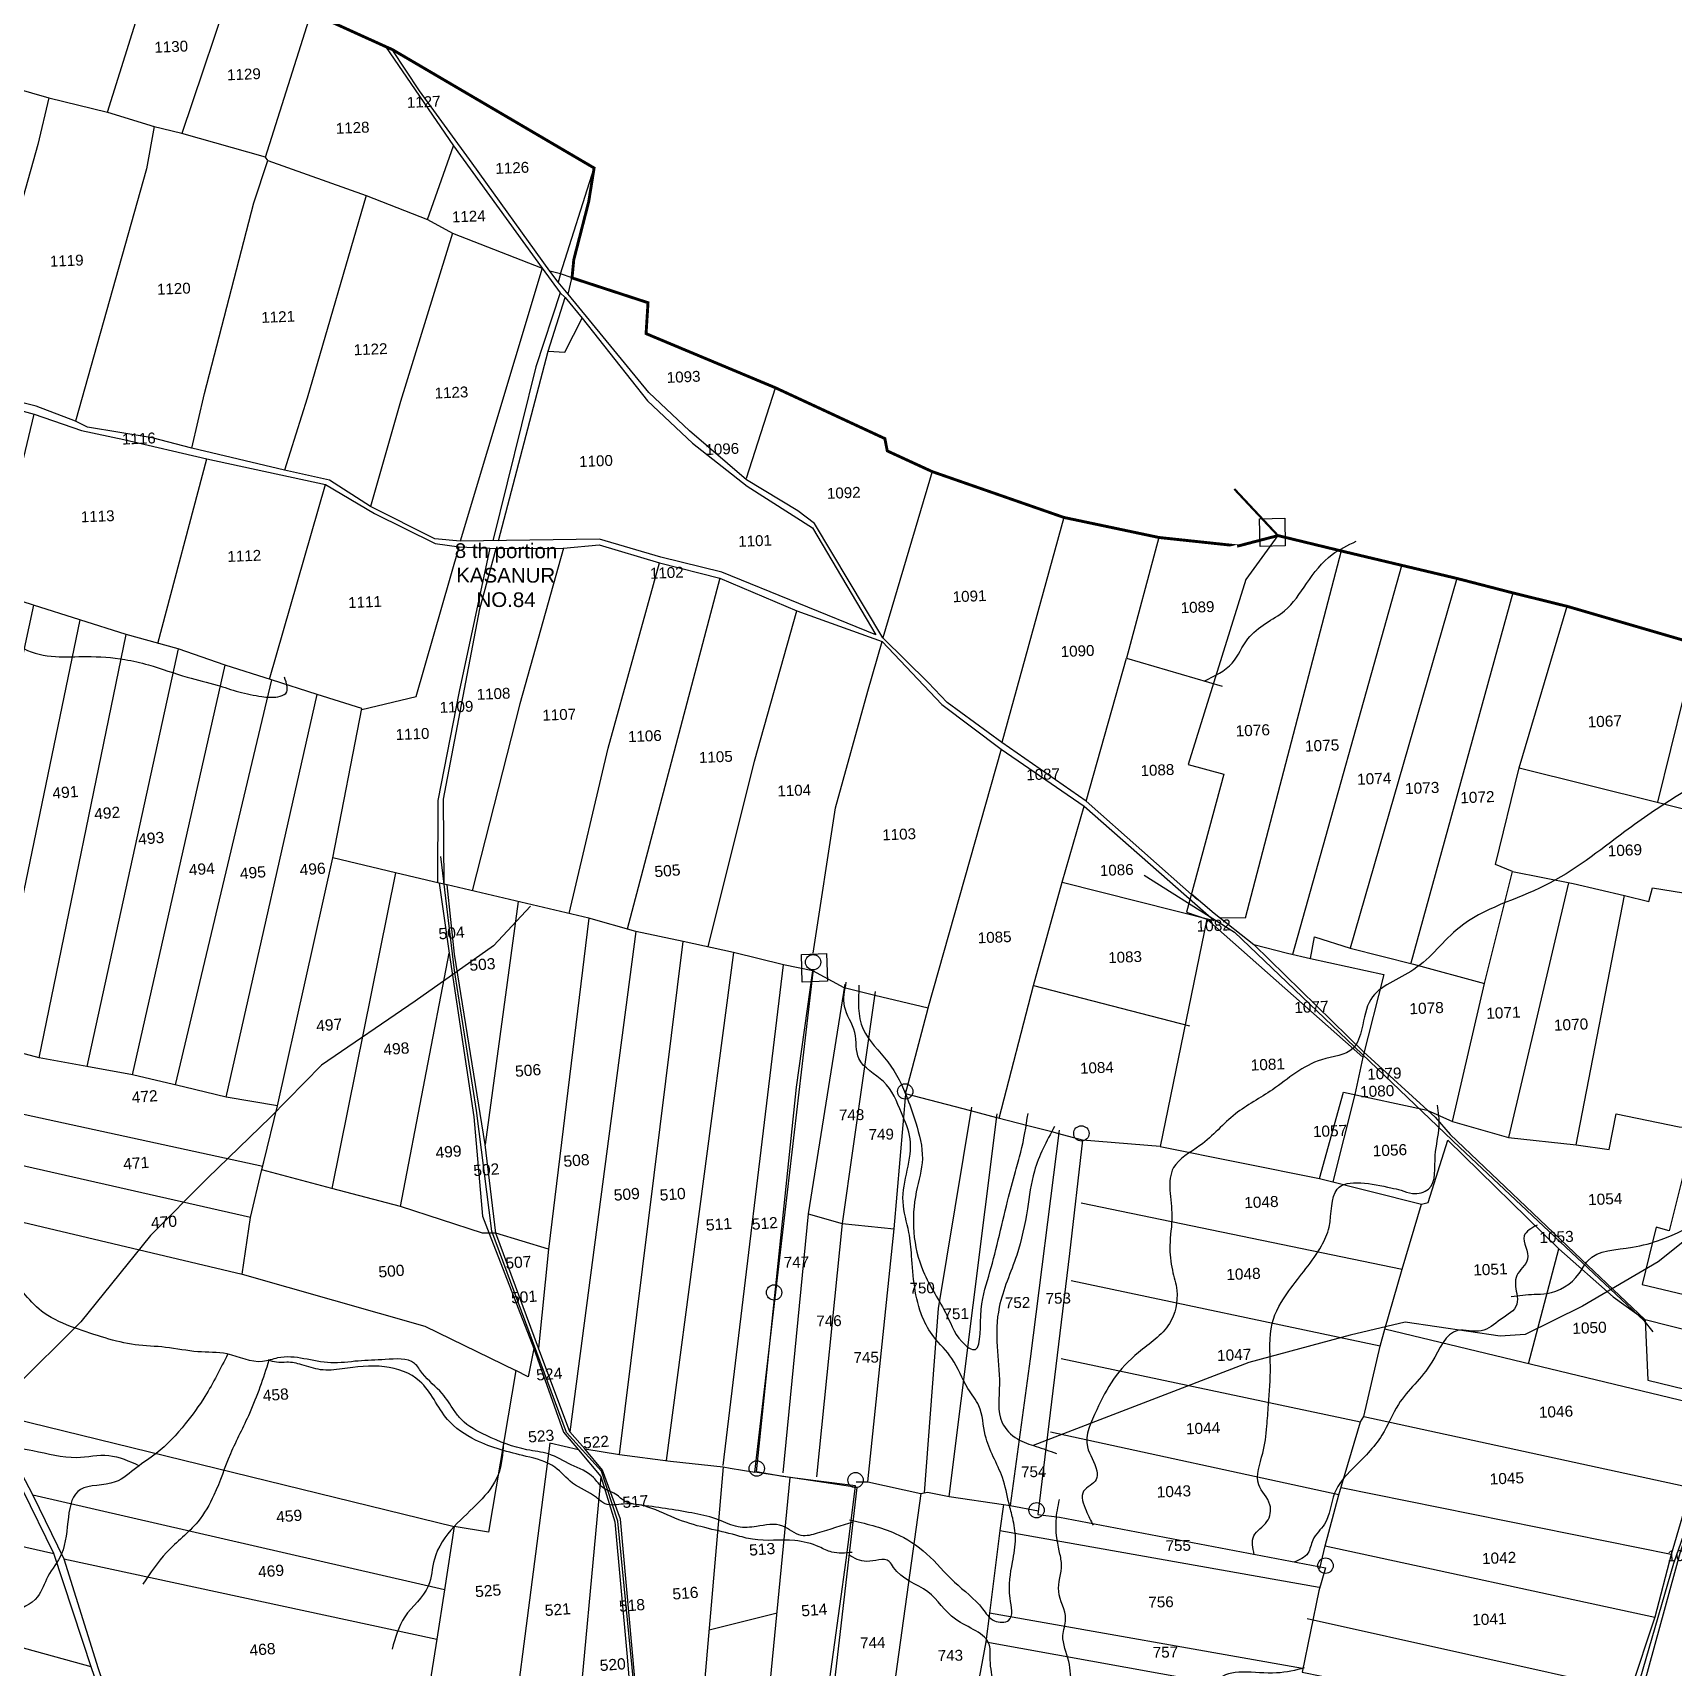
# Model space of a CAD drawing. Header units: inches. Extents: x 188839 to 233717, y 1616569 to 1632157.
# Drawn here: x 193056 to 195323, y 1620384 to 1622642 of the extents above; entities that cross this region are included whole.
import ezdxf
from ezdxf.enums import TextEntityAlignment as Align

# ---------------------------------------------------------------- set-up
doc = ezdxf.new("R2010")
doc.units = ezdxf.units.IN
doc.header["$LTSCALE"] = 15
doc.header["$MEASUREMENT"] = 0
for name, color, linetype in [('PLOT', 7, 'Continuous'), ('PLOT NO', 1, 'Continuous'), ('PLOT NOS', 7, 'Continuous'), ('ROAD', 1, 'Continuous'), ('STREAM', 4, 'Continuous'), ('text1', 7, 'Continuous'), ('VILLAGE BOUNADRY STONES', 1, 'Continuous'), ('VILLAGE BOUNDARY', 5, 'Continuous'), ('VILLAGE BOUNDRY', 5, 'Continuous')]:
    doc.layers.add(name, color=color, linetype=linetype)
doc.styles.get("Standard").update_dxf_attribs({"font": 'arial.ttf'})

msp = doc.modelspace()

# ---------------------------------------------------------------- linework, layer by layer
at = {"layer": 'PLOT'}
for points in [[(193159.6, 1622532), (193235.2, 1622773.2)], [(193336.4, 1622723), (193262.2, 1622502.5)], [(193377.8, 1622470), (193441, 1622669.3)], [(193543.9, 1622622.6), (193637.9, 1622485.5), (193760.1, 1622316.7), (193785.2, 1622282.6), (193792.1, 1622276.1), (193815.6, 1622247.6), (193905.7, 1622133.3), (193967.9, 1622075), (194043.3, 1622015.6), (194133.6, 1621957.8), (194221.2, 1621809.8), (194008.3, 1621896.5), (193924.2, 1621917.2), (193839.3, 1621942.4), (193646.8, 1621939.3), (193611.9, 1621942.7), (193523, 1621987.5), (193466.5, 1622023.6), (193404.3, 1622037.5), (193275.9, 1622068.1), (193221.3, 1622082), (193132.1, 1622097.1), (193115.2, 1622105), (193061.1, 1622126), (192967.8, 1622149.1)], [(192982.5, 1622575.7), (193030.6, 1622565.8), (193078.6, 1622551.9), (193063.3, 1622487.5), (192967.8, 1622149.1)], [(193078.6, 1622551.9), (193159.6, 1622532), (193223.9, 1622512.4), (193213.5, 1622453.7), (193115.2, 1622105)], [(193275.9, 1622068.1), (193293.6, 1622143.6), (193361.9, 1622406.8), (193381, 1622465.3), (193377.8, 1622470), (193262.2, 1622502.5), (193222.4, 1622512.2)], [(193381, 1622465.3), (193517.2, 1622417), (193435.5, 1622136.9), (193404.3, 1622037.5)], [(193601.6, 1622383.6), (193637.9, 1622485.5)], [(193785.6, 1622308.8), (193832, 1622454.9)], [(193517.2, 1622417), (193601.6, 1622383.6), (193636.1, 1622364.7), (193564.5, 1622132.5), (193523, 1621987.5)], [(193636.1, 1622364.7), (193760.1, 1622316.7), (193646.8, 1621939.3)], [(193785.6, 1622308.8), (193770.9, 1622312.4)], [(193801.5, 1622303.1), (193785.6, 1622308.8), (193782.2, 1622297.4)], [(193785.2, 1622282.6), (193751.6, 1622180.2), (193691.9, 1621939.7)], [(193700, 1621940.1), (193768.4, 1622202.1), (193792.1, 1622276.1)], [(193768.4, 1622202.1), (193791.6, 1622200.6), (193815.6, 1622247.6)], [(194042.4, 1622026.3), (194082.6, 1622151.3)], [(194299.2, 1622035.5), (194231.2, 1621806)], [(194481.1, 1621972.2), (194395.4, 1621661.1)], [(194777, 1621947.1), (194732.7, 1621886.4), (194652.9, 1621630.7), (194702, 1621617.4), (194650.6, 1621427), (194678.5, 1621417.1), (194614.4, 1621103.2), (194506.8, 1621112.2), (194474, 1621120.7), (194466.2, 1621122.8), (194433, 1621131.4), (194388.3, 1621143), (194352.8, 1621152.3), (194262.5, 1621175.8), (194272.1, 1621212.5), (194293.4, 1621294.3), (194220, 1621312), (194177.7, 1621322.2), (194134.1, 1621346.1), (194093.5, 1621354.4), (194024.7, 1621371.2), (193955.1, 1621386.4), (193889.6, 1621400.1), (193824.8, 1621418.6), (193628.9, 1621464.5), (193618, 1621467.1), (193557.5, 1621481.2), (193471.1, 1621502.1), (193510.9, 1621708.4), (193449.4, 1621727.8), (193386, 1621747.8), (193322, 1621768.1), (193257, 1621790.5), (193185.4, 1621810.4), (193057.1, 1621851.2), (192984.1, 1621874.5)], [(194612.5, 1621944.5), (194567.5, 1621777.7), (194700, 1621739.3)], [(193057.1, 1621851.2), (192928.7, 1621256.4)], [(193121.3, 1621830.8), (192999.3, 1621243.3)], [(194743.7, 1621382.3), (194790.4, 1621370.3), (194822.2, 1621363), (194827.5, 1621393), (194876.8, 1621377.4), (194964.2, 1621355.3), (195062.5, 1621328.2), (195100.9, 1621482.9), (195077.4, 1621492.9), (195110.1, 1621626.2), (195176.7, 1621849.4)], [(193065.3, 1621225.7), (193185.4, 1621810.4)], [(193257, 1621790.5), (193130.9, 1621213.7)], [(195355.4, 1621797.3), (195301.5, 1621578.9)], [(193194.3, 1621202.2), (193322, 1621768.1)], [(195110.1, 1621626.2), (195301.1, 1621579), (195416.6, 1621549.5), (195468.8, 1621763.3)], [(193386, 1621747.8), (193252.9, 1621188.2)], [(193323.4, 1621171.5), (193449.4, 1621727.8)], [(193345.7, 1620926.7), (193357.1, 1621005.1), (193372.5, 1621069.8), (193375.5, 1621082.1), (193394.4, 1621159.3), (193471.1, 1621502.1)], [(193557.5, 1621481.2), (193469.7, 1621045.3)], [(195178.7, 1621467.5), (195095.6, 1621115.8)], [(195100.9, 1621482.9), (195185, 1621466.3), (195255.7, 1621450), (195289.7, 1621441.8), (195294.6, 1621460.6), (195397.3, 1621444.1), (195414.3, 1621439.2), (195384.1, 1621274.5), (195482.3, 1621257.9), (195577.3, 1621224.2)], [(193618, 1621467.1), (193631.8, 1621370.2), (193665.9, 1621144.4), (193677.7, 1621007.2), (193687.1, 1620983.2), (193748.9, 1620824.2), (193740.9, 1620785), (193723.6, 1620793.9)], [(194017, 1619755), (194007.7, 1619818.8), (193909.4, 1620239.7), (193896.6, 1620276.2), (193868.5, 1620588.5), (193843.8, 1620655.9), (193819.1, 1620685.4), (193798.6, 1620708.9), (193755.3, 1620824.8), (193696.2, 1620983.4), (193681.5, 1621105.8), (193639, 1621369), (193628.9, 1621464.5)], [(194657.4, 1621452.3), (194688.9, 1621425.6), (194743.7, 1621382.3), (194895.1, 1621234.2), (194994.2, 1621143.6), (195015.2, 1621119.6), (195195.9, 1620947.4), (195284.3, 1620863.7), (195287.9, 1620780.6), (195339.3, 1620768), (195343.3, 1620749.9), (195387.7, 1620740.4), (195372.9, 1620685.8), (195347.6, 1620632), (195320.5, 1620539.6), (195297.7, 1620453), (195264.3, 1620351.6), (195251.5, 1620290.1)], [(195188.9, 1621105.7), (195255.7, 1621450)], [(193726.9, 1621441.5), (193681.5, 1621105.8)], [(193824.8, 1621418.6), (193768.9, 1620961.4), (193755.3, 1620824.8)], [(193889.6, 1621400.1), (193798.6, 1620708.9)], [(194678.5, 1621417.1), (194894.3, 1621226.5), (194883.3, 1621175), (194852.9, 1621054.3)], [(193867.3, 1620677.9), (193955.1, 1621386.4)], [(193564.6, 1621020.4), (193631.8, 1621370.2)], [(194024.7, 1621371.2), (193931.4, 1620669.3)], [(194010.5, 1620662.5), (194093.5, 1621354.4)], [(194822.2, 1621363), (194923.4, 1621340.6), (194894.3, 1621226.5)], [(194136.4, 1620214), (194180.5, 1620531.8), (194185.9, 1620575.2), (194193.4, 1620634.7), (194138.4, 1620641.6), (194092.3, 1620647.4), (194056.6, 1620653.6), (194111.6, 1621185.1), (194134.1, 1621346.1)], [(194178.4, 1621327.4), (194127.7, 1621010.1), (194093, 1620652.6)], [(194220.6, 1621317.3), (194174.7, 1620997), (194139.1, 1620646.8)], [(195018.2, 1621137.9), (195062.5, 1621328.2)], [(193394.4, 1621159.3), (193323.4, 1621171.5), (193266.2, 1621185.1), (193194.3, 1621202.2), (193130.9, 1621213.7), (193065.3, 1621225.7), (192999.3, 1621243.3), (192928.7, 1621256.4), (192863.5, 1621271)], [(192921.7, 1621258), (192918.1, 1621175), (193374, 1621076)], [(194127.7, 1621010.1), (194174.7, 1620997), (194246.6, 1620989.7), (194263.2, 1621181)], [(194834.4, 1621059), (194867.8, 1621178.3), (194983.4, 1621153.5), (195018.2, 1621137.9), (195095.6, 1621115.8), (195188.9, 1621105.7), (195234.5, 1621098.9), (195244.4, 1621148.5), (195331.4, 1621130.5), (195353.3, 1621128.4), (195317.8, 1620986.6), (195299.7, 1620992), (195280.2, 1620912.7), (195367.3, 1620892.1), (195355.4, 1620845.7), (195284.3, 1620863.7)], [(194353.4, 1621157.5), (194307.5, 1620879.3), (194288, 1620624.9)], [(194322.6, 1620619.7), (194389, 1621148.3)], [(194474.7, 1621126), (194434.4, 1620810.1), (194406.9, 1620607.5)], [(194834.9, 1620520.2), (194842.1, 1620551.4), (194861.3, 1620622.2), (194891.1, 1620722.8), (194895.6, 1620730.1), (194918.2, 1620827.4), (194924.8, 1620850.8), (194948.5, 1620933.8), (194975.2, 1621023.5), (194984.8, 1621025.8), (195011.6, 1621112.2), (195165.1, 1620961.7), (195240, 1620895.6), (195284.3, 1620863.7)], [(193357.1, 1621005.1), (192940.7, 1621099.5)], [(194614.4, 1621103.2), (194834.4, 1621059), (194975.2, 1621023.5)], [(193768.9, 1620961.4), (193696.2, 1620983.4), (193677.8, 1620983.5), (193564.6, 1621020.4), (193469.7, 1621045.3), (193372.8, 1621070.8)], [(194505.1, 1621025.3), (194948.5, 1620933.8)], [(192997.5, 1621009.5), (193345.7, 1620926.7), (193598, 1620855.1), (193723.6, 1620793.9), (193686, 1620570.6), (193638.7, 1620578.3), (193625.3, 1620490.9), (193614.8, 1620422.6), (193597.3, 1620312.5), (193603.1, 1620310.9), (193592, 1620275.5), (193560.8, 1620138.5), (193520, 1620001.8), (193518.5, 1619995.5)], [(194210.4, 1620639.8), (194246.6, 1620989.7)], [(195123, 1620803), (195165.1, 1620961.7)], [(194918.2, 1620827.4), (194491.3, 1620917.7)], [(195343.3, 1620749.9), (194924.8, 1620850.8)], [(193748.9, 1620824.2), (193789.8, 1620708.6), (193810.4, 1620684.1), (193841.5, 1620647.2), (193805.8, 1620266.2)], [(194477.3, 1620810.4), (194891.1, 1620722.8)], [(193001.9, 1620724.8), (193056.4, 1620621.4), (193099.3, 1620533.7), (193146.5, 1620382), (193173.2, 1620303.7), (193223.6, 1620220.8), (193256.6, 1620150.5), (193300.3, 1620048.6)], [(193004.6, 1620733.6), (193638.7, 1620578.3)], [(195399.3, 1620737.7), (195332.9, 1620542.9), (195275.5, 1620334.8)], [(192880.3, 1620301.7), (193208.5, 1620223.3), (193166.2, 1620301.5), (193137.9, 1620381.5), (193085.5, 1620541), (192999.1, 1620716.1)], [(194861.3, 1620622.2), (194462.7, 1620708.4)], [(193810.4, 1620684.1), (193771, 1620693.6), (193718.4, 1620288)], [(193819.1, 1620685.4), (193867.3, 1620677.9), (193937.5, 1620668.5), (194010.3, 1620660.5), (194020.2, 1620658.7), (194054.2, 1620653.5)], [(194010.3, 1620660.5), (193973.4, 1620236.2)], [(193841.5, 1620647.2), (193860.6, 1620584.9), (193877, 1620403.2), (193887.6, 1620278.1)], [(194062.1, 1620223.7), (194102.8, 1620646.1)], [(194194, 1620639.9), (194210.4, 1620639.8), (194283.3, 1620624.1), (194292.6, 1620625.8), (194322.6, 1620619.7), (194397.8, 1620608.8), (194406.9, 1620607.5), (194445.9, 1620600)], [(193625.3, 1620490.9), (193056.4, 1620621.4)], [(194397.8, 1620608.8), (194392.6, 1620573), (194378.3, 1620458.8), (194373.2, 1620418.9), (194359.6, 1620344.3), (194349.4, 1620288.5), (194329.5, 1620179.7), (194224.7, 1620198.9), (194137.1, 1620219.3)], [(194283.3, 1620624.1), (194224.7, 1620198.9)], [(192948.8, 1620572), (193085.5, 1620541)], [(194392.6, 1620573), (194834, 1620494.5)], [(193099.3, 1620533.7), (193614.8, 1620422.6)], [(193990.8, 1620435.5), (194084.8, 1620459.2)], [(194811, 1620382.2), (194378.3, 1620458.8)], [(193136.9, 1620384.3), (192919.6, 1620444.2)], [(194373.2, 1620418.9), (194857.2, 1620331.7)]]:
    msp.add_lwpolyline(points, dxfattribs=at)
at = {"layer": 'PLOT', "elevation": 19}
for points in [[(194665.7, 1621444.1), (194511.9, 1621580.1), (194395.4, 1621661.1), (194319.9, 1621716.4), (194293.6, 1621744), (194231.2, 1621806), (194136.7, 1621963.6), (194113.4, 1621981.2), (194042.5, 1622024.1), (193963.7, 1622091.7), (193907.4, 1622144.9), (193796.1, 1622280.4), (193782.2, 1622297.4), (193770.9, 1622312.4), (193663.5, 1622461.6), (193590.8, 1622561.3), (193553, 1622618.6)], [(193796.1, 1622280.4), (193801.4, 1622302.2)], [(192767.2, 1622182.8), (192862, 1622165.5), (192967.1, 1622139.7), (193058.2, 1622114.8), (193123.5, 1622092.2), (193182.3, 1622079.7), (193296.6, 1622053), (193460.6, 1622017.8), (193528.3, 1621977.5), (193612.5, 1621936.3), (193645.5, 1621931.5), (193687.8, 1621929.7), (193696.8, 1621929.5), (193789.8, 1621929.7), (193838.9, 1621934.2), (193922.2, 1621909.7), (194005.6, 1621888.1), (194112.3, 1621843.2), (194230, 1621800.9), (194312.4, 1621713.9), (194394.6, 1621652.1), (194509.4, 1621573.2), (194689, 1621415.3)], [(192999.1, 1621869.7), (193058.2, 1622114.8)], [(193229.3, 1621798.2), (193296.6, 1622053)], [(193383.5, 1621748.6), (193460.6, 1622017.8)], [(193511.1, 1621707), (193586.1, 1621725), (193645.5, 1621931.5)], [(193687.8, 1621929.7), (193645.7, 1621731.7), (193616, 1621581.2), (193615.6, 1621467.6)], [(193624.6, 1621465.5), (193623.9, 1621583.1), (193674, 1621845.9), (193696.8, 1621929.5)], [(193789.8, 1621929.7), (193729.4, 1621714.7), (193663.3, 1621456.4)], [(193797.6, 1621424.9), (193851.6, 1621653.3), (193922.2, 1621909.7)], [(194005.6, 1621888.1), (193877.6, 1621403.5)], [(193989.5, 1621378.9), (194053.7, 1621635.5), (194112.3, 1621843.2)], [(194134.5, 1621370.2), (194165.8, 1621571.1), (194210.4, 1621732.3), (194230, 1621800.9)], [(194511.9, 1621580.1), (194567.5, 1621777.7)], [(194394.6, 1621652.1), (194293, 1621294.4)], [(194478.8, 1621468.2), (194509.4, 1621573.2)], [(194439.3, 1621325.6), (194478.8, 1621468.2), (194689, 1621415.3)], [(194391.7, 1621142.2), (194439.3, 1621325.6), (194654.6, 1621270)]]:
    msp.add_lwpolyline(points, dxfattribs=at)
at = {"layer": 'PLOT NOS'}
for points in [[(194864.5, 1621925.9), (194731.6, 1621418.7), (194697.3, 1621419)], [(194797.6, 1621368.7), (194948.2, 1621906)], [(195024.1, 1621888), (194876.8, 1621377.4)], [(195101.4, 1621868), (194960.4, 1621356.3)], [(194506.8, 1621112.2), (194488.9, 1620955.3), (194445.2, 1620594.8), (194474.9, 1620591.2), (194842.9, 1620521), (194833.4, 1620489.3), (194810.4, 1620377), (194864.7, 1620365.9), (195133.7, 1620321.4), (195147.4, 1620319.1), (195263.9, 1620293.9), (195270.1, 1620344.1), (195479.4, 1620293.4)], [(194895.6, 1620730.1), (195347.6, 1620632)], [(195320.5, 1620539.6), (194864.2, 1620631.8)], [(194842.1, 1620551.4), (195297.7, 1620453)], [(194817.4, 1620451.2), (195264.3, 1620351.6)]]:
    msp.add_lwpolyline(points, dxfattribs=at)
at = {"layer": 'ROAD'}
for points in [[(194022.1, 1619734.8), (194002.9, 1619809.3), (193962.3, 1619996.1), (193912.9, 1620209.6), (193895.7, 1620270.6), (193864.8, 1620585.6), (193842.2, 1620654.7), (193793.9, 1620708.3), (193690.5, 1620986.4), (193669.3, 1621152.9), (193639, 1621346.5), (193620.4, 1621503.8)], [(194591.9, 1621477.9), (194716.8, 1621399.5), (195028.5, 1621101.8), (195282.7, 1620862.7), (195295, 1620847)], [(193744.2, 1621435), (193692.8, 1621380.4), (193584.9, 1621304.1), (193455.1, 1621215.4), (193384.7, 1621143.8), (193297.7, 1621059.3), (193218.8, 1620980.2), (193122.8, 1620860.8), (193030.1, 1620769), (192995.7, 1620740)], [(195712.5, 1620783.7), (195657, 1620850.6), (195576.7, 1621040.4), (195562, 1621151.2), (195302.5, 1620943.7), (195197.7, 1620882.6), (195118.4, 1620843.6), (195084.2, 1620841.4), (194952.9, 1620860.4), (194877, 1620842.8), (194736.7, 1620805), (194438.9, 1620690.4)], [(195401.8, 1620751.4), (195323.6, 1620527.2), (195238.8, 1620235.2)]]:
    msp.add_lwpolyline(points, dxfattribs=at)
msp.add_spline([(194675, 1621746.2), (194713.8, 1621771.1), (194735.5, 1621804.5), (194760, 1621825.9), (194786.1, 1621843.3), (194816.6, 1621880.8), (194851.9, 1621920.9), (194885.2, 1621939.2)], degree=3, dxfattribs=at)
at = {"layer": 'STREAM'}
for points in [[(192984.1, 1621874.5), (193001.2, 1621854.8), (193010.4, 1621832.2), (193023, 1621809.8), (193044.1, 1621791.2), (193087.5, 1621780), (193130.6, 1621780.1), (193183.4, 1621775.9), (193216.1, 1621768.6), (193269.8, 1621751.5), (193311.2, 1621740.6), (193340.9, 1621731.3), (193372.9, 1621724.8), (193395, 1621724.5), (193405.9, 1621729.1), (193404, 1621751.5)], [(195584.3, 1621741.8), (195567, 1621727.5), (195525.8, 1621701.6), (195492.8, 1621681.5), (195470.9, 1621664.3), (195446.2, 1621648), (195405.8, 1621628.6), (195329.7, 1621588.1), (195256.5, 1621538.3), (195145.8, 1621463.6), (195027.4, 1621405.5), (194964.6, 1621347.6), (194905.2, 1621306.5), (194893, 1621265.9), (194880.6, 1621238.8), (194837.3, 1621223), (194769.5, 1621181.7), (194718.3, 1621148.2), (194669.1, 1621104.5), (194632.7, 1621074), (194630.4, 1621007.3), (194627.6, 1620966.4), (194631.1, 1620932.2), (194637.2, 1620904.5), (194627, 1620858.5), (194584.2, 1620818.6), (194549.8, 1620781.7), (194526.5, 1620739.5), (194513.7, 1620688.3), (194526.5, 1620655.2), (194525.8, 1620643.1), (194508.5, 1620627), (194511.9, 1620600.2), (194521.6, 1620580)], [(194189.8, 1620584.4), (194140.2, 1620569), (194118.1, 1620565.9), (194092.6, 1620578.9), (194056.5, 1620578.4), (194030.9, 1620577.8), (194004, 1620587.6), (193971.4, 1620596.1), (193897.9, 1620607.6), (193870.1, 1620616.1), (193864, 1620621.5), (193844.1, 1620632), (193831.2, 1620646), (193800.5, 1620663.5), (193769, 1620678.5), (193739.2, 1620684.3), (193683.1, 1620704), (193648.6, 1620726.1), (193638.7, 1620738.5), (193621.9, 1620762.1), (193594.9, 1620789.7), (193583.8, 1620803.5), (193543.4, 1620808.9), (193506, 1620806.9), (193468, 1620804.4), (193394.7, 1620811.2), (193373.9, 1620806.1), (193325, 1620816.7), (193284.2, 1620819.7), (193239.9, 1620825.8), (193197.8, 1620829.3), (193156.4, 1620838.7), (193114.1, 1620852.7), (193072.1, 1620873), (193046, 1620898.3), (193032, 1620918.5), (193018.9, 1620970), (192997.3, 1620996.8), (192983.3, 1621007.2), (192981.4, 1621044), (192980.4, 1621095.8), (192978, 1621135), (192954.8, 1621167), (192941.8, 1621209.2), (192941.6, 1621240.4), (192930.2, 1621263.3), (192909.6, 1621290.5), (192890.3, 1621327.1), (192860.9, 1621354.4), (192834.1, 1621377.1), (192812.7, 1621382), (192794.3, 1621393.1), (192776.1, 1621400.5), (192760.5, 1621401.4), (192752.6, 1621410), (192733.5, 1621427.8), (192718.6, 1621436.7), (192712.2, 1621442.1)], [(194184.9, 1620587.4), (194248.2, 1620568.7), (194291.5, 1620540.7), (194329.9, 1620501.6), (194368.7, 1620464.7), (194385.1, 1620448), (194405, 1620448.7), (194406.9, 1620479.3), (194410.2, 1620529.1), (194414.2, 1620562.3), (194410.5, 1620589.6), (194405.4, 1620609.7), (194396.2, 1620645.8), (194372.6, 1620704.3), (194363.7, 1620745), (194348.6, 1620768.9), (194326.5, 1620810.3), (194301.3, 1620840.4), (194285.9, 1620867.1), (194270.7, 1620952.3), (194266.9, 1620984.6), (194258.9, 1621026.8), (194268.7, 1621113.9), (194256.9, 1621149.6), (194231.9, 1621192.8), (194197.8, 1621224.7), (194192.2, 1621260.5), (194178, 1621296.8), (194180.5, 1621330.3)], [(194198, 1621326.3), (194203.8, 1621265.3), (194237.8, 1621220.1), (194265.1, 1621169.1), (194276.4, 1621136), (194285.6, 1621086.4), (194277.2, 1621040.7), (194286.8, 1620930.8), (194319.3, 1620870.3), (194344.6, 1620829.2), (194355.1, 1620822.6), (194366.3, 1620869.4), (194377.3, 1620924), (194403.4, 1621027.8), (194414.4, 1621068.9), (194421.7, 1621095.4), (194431.7, 1621148.9)], [(195099.3, 1620895.9), (195131.2, 1620899.1), (195148.5, 1620900.2), (195192.8, 1620927.3), (195205.2, 1620945.5), (195266.9, 1620964.1), (195306.4, 1620974.6), (195421.5, 1621042.3), (195439.1, 1621059.3), (195458.5, 1621113.1), (195488.2, 1621133), (195513.5, 1621148.9), (195534.8, 1621174.3), (195554.2, 1621193.9), (195568.7, 1621204.4)], [(194744.2, 1620539.3), (194743.6, 1620565.3), (194761.8, 1620585.1), (194765.9, 1620608.4), (194750.5, 1620635.9), (194756, 1620679.5), (194761.7, 1620716.7), (194763.9, 1620746.5), (194766.5, 1620799.3), (194768.9, 1620858.7), (194792.1, 1620903.7), (194837.1, 1620965.9), (194847.7, 1620992), (194858.9, 1621044.5), (194933.1, 1621046.1), (194947.1, 1621042.7), (194962.9, 1621038.4), (194985.1, 1621044.4), (194994.3, 1621091), (194999.9, 1621130.9), (194997.4, 1621160.5)], [(194468, 1621130.7), (194440.4, 1621069.1), (194430.7, 1621017), (194416, 1620953.2), (194391.8, 1620881.1), (194388.8, 1620827), (194392.1, 1620774.7), (194396, 1620721.7), (194416.9, 1620699.3), (194442.7, 1620689), (194470.8, 1620679.3)], [(195135, 1620994.7), (195117.4, 1620979.6), (195121.9, 1620947.7), (195107, 1620925), (195106.9, 1620900), (195107.2, 1620885.3), (195084.6, 1620864.3), (195058, 1620848.4), (195025.3, 1620849), (194989.8, 1620805.3), (194943.4, 1620747), (194920.7, 1620704.3), (194880, 1620658), (194855.1, 1620624.2), (194841.3, 1620581.6), (194825.1, 1620559.5), (194818.4, 1620541.5), (194798.8, 1620528.9)], [(193325.7, 1620816.6), (193294.2, 1620758.1), (193267.1, 1620720.1), (193226.7, 1620679.2), (193199.9, 1620659.8), (193170.3, 1620639.8), (193122.2, 1620629.5), (193096, 1620540.4), (193077.1, 1620509.3), (193062.9, 1620481.2), (193025.7, 1620459), (192972.9, 1620429.5), (192947.8, 1620378.9), (192941.2, 1620298), (192920.2, 1620273.5), (192915.9, 1620235.4), (192892.4, 1620227), (192859.9, 1620217.8), (192854, 1620193.4), (192847.7, 1620165.9)], [(193382.6, 1620807.9), (193355.8, 1620734.6), (193329.4, 1620678.6), (193306.7, 1620621.8), (193284.3, 1620584.9), (193241.2, 1620542.6), (193208.5, 1620498.7)], [(194188.7, 1620542.6), (194160.5, 1620542.9), (194143.2, 1620550.1), (194109.4, 1620558.8), (194051, 1620560.6), (194027.8, 1620566.3), (193990.1, 1620575.5), (193949, 1620587.7), (193906.4, 1620605.2), (193872.8, 1620609.3), (193847.2, 1620609.7), (193835.1, 1620618.4), (193802.3, 1620638.2), (193777.9, 1620660.2), (193738, 1620675.2), (193668.3, 1620697.6), (193629.3, 1620726.3), (193590.9, 1620779.2), (193542.4, 1620799), (193483.7, 1620796), (193453.9, 1620794.9), (193427.9, 1620801.8), (193407.2, 1620805.2), (193392.9, 1620805.1), (193382.2, 1620808.4)], [(192985.9, 1620670.1), (193014.8, 1620684.4), (193056.6, 1620683.1), (193116.8, 1620673.8), (193161.3, 1620676.4), (193203.2, 1620662.3)], [(193706.7, 1620693.8), (193699.3, 1620649.7), (193638.7, 1620578.3), (193611.3, 1620533.1), (193602.8, 1620496.1), (193570.3, 1620453.4), (193552.8, 1620408.9)], [(194813.4, 1620382.9), (194774.9, 1620376), (194695.5, 1620365.9), (194689.5, 1620318.6), (194663.9, 1620260.8), (194650.6, 1620213.9), (194656.3, 1620184), (194648.6, 1620169.6), (194579.7, 1620175.7), (194535.9, 1620238.4), (194484.4, 1620255.1), (194496.1, 1620326.3), (194492.1, 1620356.9), (194488, 1620392), (194479.9, 1620427.7), (194483.5, 1620450.4), (194474, 1620488.5), (194477.9, 1620526.1), (194474.7, 1620544.8), (194470.5, 1620586.2), (194475, 1620615.8)], [(194106.8, 1620096.5), (194131.9, 1620129.5), (194180.6, 1620130.8), (194214.6, 1620128.6), (194262.3, 1620139.5), (194322, 1620144.9), (194373.3, 1620154.5), (194399.4, 1620155), (194425.5, 1620119.7), (194468.8, 1620080.5), (194506.8, 1620060.5), (194490.6, 1620103.5), (194481.9, 1620143.7), (194447.9, 1620198.7), (194404, 1620248.6), (194389.8, 1620283.4), (194383.6, 1620361.1), (194379.4, 1620393.9), (194378.3, 1620414.2), (194331.5, 1620450.2), (194293.2, 1620488), (194245.6, 1620521.8), (194239.8, 1620529.9), (194208.6, 1620530), (194183.8, 1620539.2)]]:
    msp.add_spline(points, degree=3, dxfattribs=at)
at = {"layer": 'text1'}
for points in [[(194751.3, 1621970.2), (194786.3, 1621971), (194787.1, 1621932.8), (194752.2, 1621932)], [(194118.4, 1621368.4), (194153.1, 1621369.7), (194154.4, 1621331.7), (194119.7, 1621330.4)]]:
    msp.add_lwpolyline(points, close=True, dxfattribs=at)
at = {"layer": 'VILLAGE BOUNADRY STONES'}
for centre in [(194134.6, 1621357.8), (194261.9, 1621179.3), (194505.3, 1621121.3), (194080.7, 1620901.6), (194056.8, 1620658.4), (194193.3, 1620642.4), (194443.4, 1620600.8), (194842.7, 1620524.2)]:
    msp.add_circle(centre, 10.6, dxfattribs=at)
at = {"layer": 'VILLAGE BOUNDARY', "const_width": 3}
msp.add_lwpolyline([(194777, 1621947.1), (194716.7, 1622011.5)], dxfattribs=at)
at = {"layer": 'VILLAGE BOUNDRY', "color": 5, "const_width": 4}
msp.add_lwpolyline([(195355.4, 1621797.3), (195176.7, 1621849.4), (195101.4, 1621868), (195024.1, 1621888), (194948.2, 1621906), (194864.5, 1621925.9), (194777, 1621947.1), (194777, 1621947.1), (194777, 1621947.1), (194720.6, 1621932.4), (194722.2, 1621932.8), (194612.5, 1621944.5), (194481.1, 1621972.2), (194299.2, 1622035.5), (194237.1, 1622064.1), (194233.8, 1622081.1), (194082.6, 1622151.3), (193903.8, 1622226.1), (193906.5, 1622268.8), (193801.5, 1622303.1), (193803.9, 1622328.2), (193824.5, 1622408.2), (193832, 1622454.9), (193553, 1622618.6), (193543.9, 1622622.6), (193441, 1622669.3)], dxfattribs=at)
at = {"layer": 'VILLAGE BOUNDRY', "color": 0}
msp.add_lwpolyline([(192847.3, 1620166), (193290.1, 1620051.2), (193300.3, 1620048.6), (193521.1, 1619994.9), (193458.9, 1619768.5), (193513.1, 1619760.5), (193515.6, 1619780.1), (193527.4, 1619779.9), (193616.1, 1619761.7), (193700.5, 1619744.3), (193806.5, 1619722.9), (193920.3, 1619699.6), (193908.5, 1619632.2), (193922.2, 1619699.2), (193999.8, 1619687.8), (194012, 1619745.2), (194017, 1619755), (194146.9, 1620210.3), (194195.3, 1620632.1), (194054.2, 1620653.5), (194134.7, 1621344.1), (194133.8, 1621344.3), (194134.7, 1621344.1), (194134.7, 1621344.1)], dxfattribs=at)

# ---------------------------------------------------------------- texts
at = {"layer": 'PLOT NO', "color": 0}
for s, p in [('1130', (193247.6, 1622622.5)), ('1129', (193348.1, 1622584.4)), ('1127', (193596.5, 1622546.3)), ('1128', (193498.3, 1622510.5)), ('1126', (193718.9, 1622455.1)), ('1124', (193658.8, 1622388.1)), ('1119', (193103.2, 1622326.9)), ('1120', (193251.2, 1622288.2)), ('1121', (193395.4, 1622249.3)), ('1122', (193523.1, 1622204.6)), ('1093', (193955.7, 1622166.4)), ('1123', (193634.8, 1622144.8)), ('1116', (193202.9, 1622081.2)), ('1100', (193834.6, 1622050.2)), ('1096', (194009.1, 1622066.8)), ('1092', (194177, 1622006.2)), ('1113', (193146, 1621973.8)), ('1101', (194054.4, 1621939.9)), ('1112', (193348.6, 1621919.1)), ('1102', (193932.4, 1621895.8)), ('1111', (193515.4, 1621855.4)), ('1091', (194350.8, 1621863.4)), ('1089', (194665.9, 1621848.3)), ('1090', (194500.1, 1621787.7)), ('1109', (193641.8, 1621710.6)), ('1108', (193693, 1621728.6)), ('1107', (193783.8, 1621699.8)), ('1110', (193581.1, 1621673.1)), ('1106', (193902.1, 1621670.2)), ('1105', (194000.2, 1621641.4)), ('1088', (194610.4, 1621623.2)), ('1104', (194108.5, 1621595.1)), ('1087', (194452.5, 1621617.4)), ('1103', (194253.5, 1621534.5)), ('1086', (194554.2, 1621485.2)), ('1085', (194385.5, 1621392.3)), ('1083', (194565.7, 1621364.9)), ('1084', (194526.8, 1621212.1))]:
    msp.add_text(s, height=15, rotation=2.323, dxfattribs=at).set_placement(p, align=Align.MIDDLE_CENTER)
at = {"layer": 'PLOT NOS'}
for s, height, rotation, p in [('1067', 15.27, 2.323, (195228.6, 1621690.6)), ('1076', 15.27, 2.323, (194742.2, 1621678.1)), ('1075', 15.27, 2.323, (194838, 1621657.2)), ('1074', 15.27, 2.323, (194910, 1621611.4)), ('1073', 15.27, 2.323, (194976.3, 1621598.5)), ('491', 15.47, 4.3743, (193101.3, 1621592.5)), ('1072', 15.27, 2.323, (195052.6, 1621585.8)), ('492', 15.47, 4.3743, (193159.1, 1621563.9)), ('493', 15.47, 4.3743, (193219.9, 1621529.1)), ('1069', 15.27, 2.323, (195256.4, 1621512.5)), ('494', 15.47, 4.3743, (193289.8, 1621486.5)), ('495', 15.47, 4.3743, (193360.4, 1621481.6)), ('496', 15.47, 4.3743, (193443, 1621486.6)), ('505', 15.47, 4.3743, (193933.3, 1621484.2)), ('504', 15.47, 4.3743, (193635, 1621398.3)), ('1082', 15.27, 2.323, (194688.2, 1621408.5)), ('503', 15.47, 4.3743, (193677.6, 1621354.8)), ('1077', 15.27, 2.323, (194823.2, 1621296)), ('1078', 15.27, 2.323, (194982.4, 1621294.4)), ('1071', 15.27, 2.323, (195088.5, 1621288)), ('497', 15.47, 4.3743, (193465.9, 1621271.2)), ('1070', 15.27, 2.323, (195182, 1621271.7)), ('498', 15.47, 4.3743, (193558.7, 1621238.3)), ('1081', 15.27, 2.323, (194763, 1621216.6)), ('506', 15.47, 4.3743, (193740.7, 1621208.4)), ('1079', 15.27, 2.323, (194924, 1621204)), ('472', 15.47, 4.3743, (193210.9, 1621172.3)), ('1080', 15.27, 2.323, (194914.1, 1621179.7)), ('748', 15, 1.1012, (194187.8, 1621147)), ('749', 15, 1.1012, (194228.8, 1621120.1)), ('1057', 15.27, 2.323, (194848.9, 1621124.7)), ('499', 15.47, 4.3743, (193630.8, 1621096)), ('1056', 15.27, 2.323, (194931.7, 1621098.1)), ('471', 15.47, 4.3743, (193199.2, 1621080.3)), ('508', 15.47, 4.3743, (193807.6, 1621084)), ('502', 15.47, 4.3743, (193683, 1621071.2)), ('509', 15.47, 4.3743, (193877.1, 1621037.3)), ('510', 15.47, 4.3743, (193940.5, 1621037.3)), ('1054', 15.27, 2.323, (195229.2, 1621030.7)), ('1048', 15.27, 2.323, (194754.1, 1621026.5)), ('470', 15.47, 4.3743, (193237.6, 1620999)), ('511', 15.47, 4.3743, (194004.4, 1620995.9)), ('512', 15.47, 4.3743, (194067.8, 1620997.1)), ('1053', 15.27, 2.323, (195161.9, 1620978.3)), ('507', 15.47, 4.3743, (193727.3, 1620943.3)), ('747', 15, 1.1012, (194111.6, 1620943.5)), ('500', 15.47, 4.3743, (193551.9, 1620931.2)), ('1048', 15.27, 2.323, (194729.3, 1620927.2)), ('1051', 15.27, 2.323, (195070.5, 1620933.5)), ('501', 15.47, 4.3743, (193735.1, 1620895.4)), ('750', 15, 1.1012, (194285.3, 1620907.8)), ('753', 15, 1.1012, (194473.4, 1620893.6)), ('751', 15, 1.1012, (194332.4, 1620872.2)), ('752', 15, 1.1012, (194417.2, 1620887.6)), ('746', 15, 1.1012, (194156.6, 1620862.4)), ('1050', 15.27, 2.323, (195207.5, 1620852.8)), ('745', 15, 1.1012, (194208, 1620812)), ('1047', 15.27, 2.323, (194716.5, 1620815.4)), ('524', 15.47, 4.3743, (193770, 1620788.9)), ('458', 15.47, 4.3743, (193392, 1620760.3)), ('1046', 15.27, 2.323, (195161.2, 1620736.9)), ('1044', 15.27, 2.323, (194673.5, 1620714.1)), ('523', 15.47, 4.3743, (193758.8, 1620703.3)), ('522', 15.47, 4.3743, (193834.6, 1620695)), ('754', 15, 1.1012, (194439.5, 1620654)), ('1045', 15.27, 2.323, (195093.3, 1620644.8)), ('1043', 15.27, 2.323, (194633.2, 1620626.8)), ('517', 15.47, 4.3743, (193889, 1620612.8)), ('459', 15.47, 4.3743, (193410.6, 1620592.8)), ('513', 15.47, 4.3743, (194064.2, 1620546.9)), ('755', 15, 1.1012, (194639.2, 1620552)), ('1042', 15.27, 2.323, (195082.6, 1620534.9)), ('1039', 15.27, 2.323, (195338.6, 1620538.4)), ('469', 15.47, 4.3743, (193385.5, 1620516.8)), ('525', 15.47, 4.3743, (193685.5, 1620489.6)), ('516', 15.47, 4.3743, (193958.1, 1620486.3)), ('521', 15.47, 4.3743, (193781.7, 1620463.6)), ('518', 15.47, 4.3743, (193884.3, 1620469.4)), ('514', 15.47, 4.3743, (194136.2, 1620463.1)), ('756', 15, 1.1012, (194615.4, 1620474.1)), ('1041', 15.27, 2.323, (195069.1, 1620450.3)), ('744', 15, 1.1012, (194217.1, 1620417.9)), ('468', 15.47, 4.3743, (193373.7, 1620408.6)), ('743', 15, 1.1012, (194324.3, 1620400.2)), ('757', 15, 1.1012, (194621.5, 1620404.7)), ('520', 15.47, 4.3743, (193857.7, 1620387.6))]:
    msp.add_text(s, height=height, rotation=rotation, dxfattribs=at).set_placement(p, align=Align.MIDDLE_CENTER)
at = {"layer": 'text1', "color": 1, "insert": (193631.5, 1621936.5), "char_height": 20.252, "width": 154.563, "attachment_point": 1, "rotation": 359.8266}
msp.add_mtext('\\pi8.05098;8 th portion \\P\\pi10.10932;KASANUR  \\P\\pi38.15933;NO.84', dxfattribs=at)

doc.saveas('drawing.dxf')
